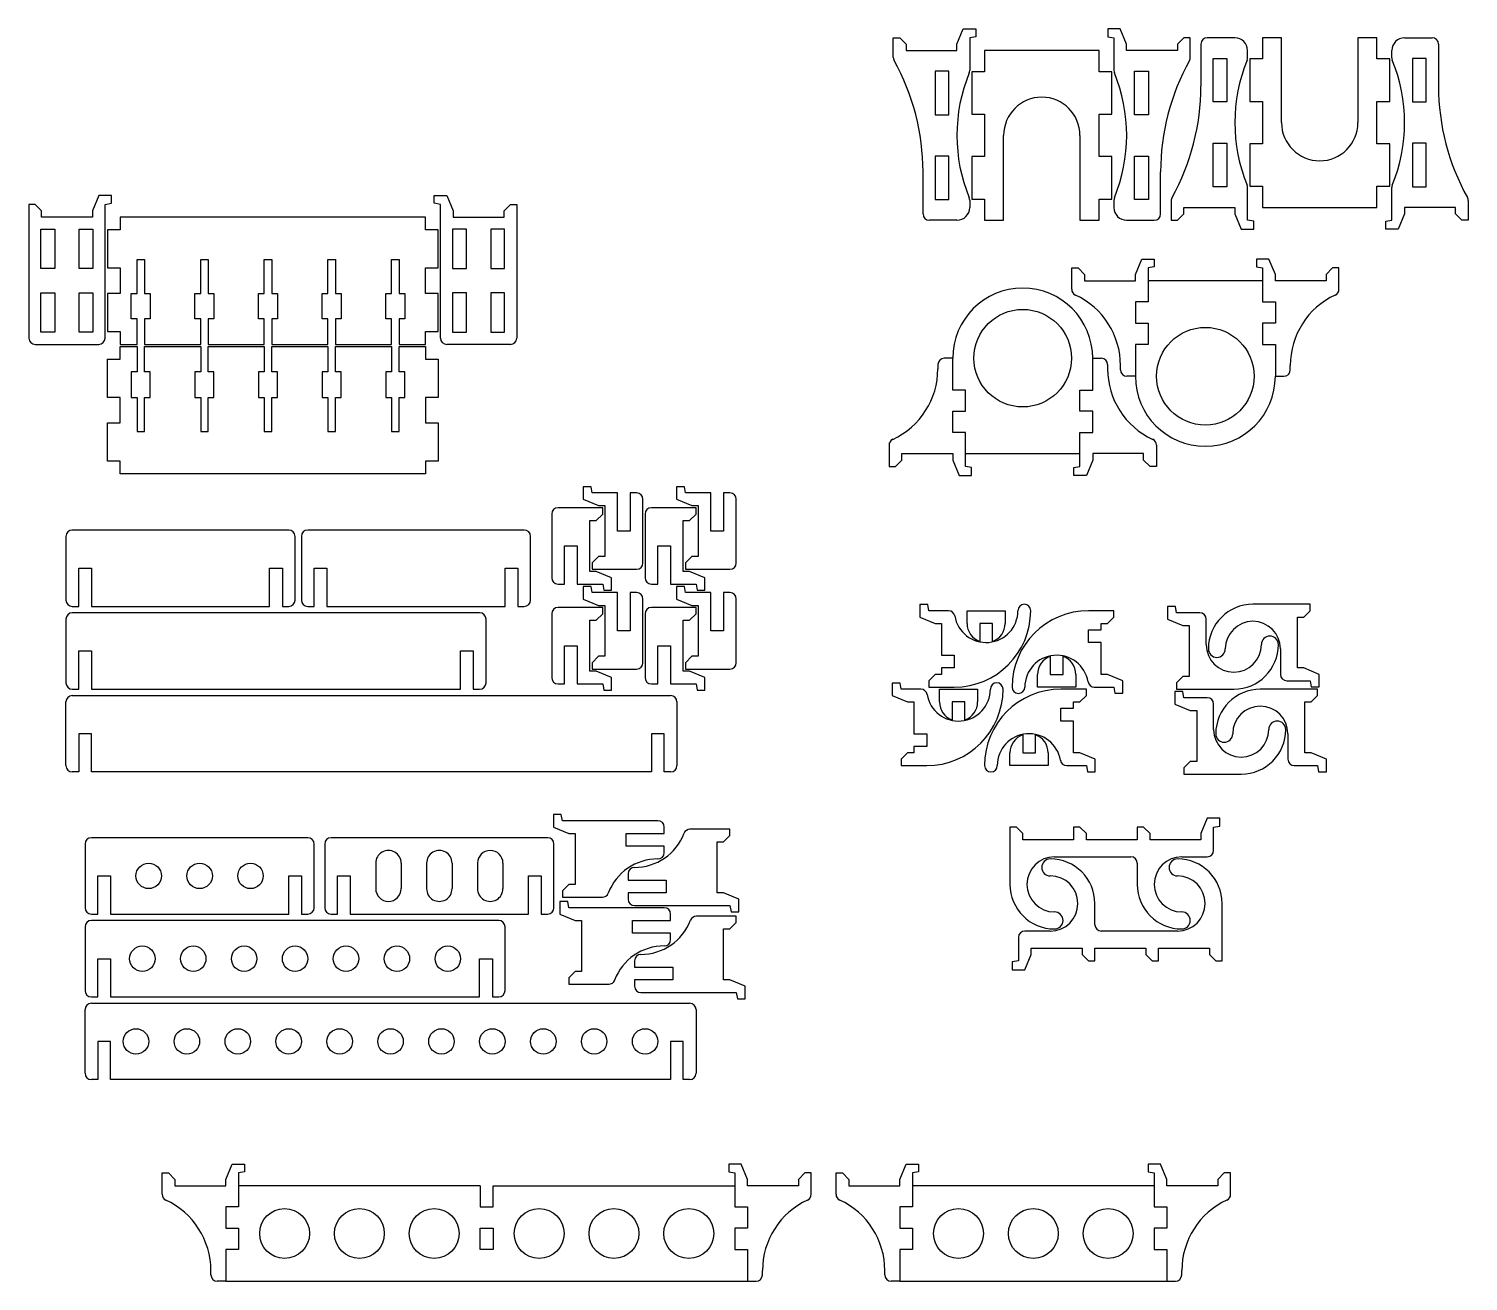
# Model space of a CAD drawing. Extents: x -922 to 1250, y -992 to 172.
# Drawn here: x -922 to -243, y -418 to 172 of the extents above; entities that cross this region are included whole.
import ezdxf

# ---------------------------------------------------------------- set-up
doc = ezdxf.new("R2010")
doc.units = 0
doc.header["$MEASUREMENT"] = 0
doc.layers.add('DEFAULT', color=18, linetype='CONTINUOUS')

msp = doc.modelspace()

# ---------------------------------------------------------------- linework, layer by layer
at = {"layer": 'DEFAULT'}
for p, q in [((-484, 164.5), (-481, 171.73)), ((-481, 171.73), (-475.09, 171.73)), ((-475.09, 171.73), (-475.09, 168)), ((-407, 171.73), (-412.91, 171.73)), ((-412.91, 171.73), (-412.91, 168)), ((-404, 164.5), (-407, 171.73)), ((-514, 161.5), (-514, 167.5)), ((-514, 167.5), (-511, 167.5)), ((-511, 167.5), (-508, 164.5)), ((-508, 164.5), (-508, 161.5)), ((-484, 161.5), (-484, 164.5)), ((-475.09, 168), (-478, 167.5)), ((-478, 167.5), (-478, 161.5)), ((-412.91, 168), (-410, 167.5)), ((-410, 167.5), (-410, 161.5)), ((-404, 161.5), (-404, 164.5)), ((-377, 167.5), (-380, 164.5)), ((-380, 164.5), (-380, 161.5)), ((-374, 167.5), (-377, 167.5)), ((-374, 161.5), (-374, 167.5)), ((-369, 164.5), (-369, 144.71)), ((-363, 167.5), (-366, 167.5)), ((-353, 167.5), (-363, 167.5)), ((-331, 167.5), (-340, 167.5)), ((-340, 167.5), (-340, 157.5)), ((-331, 127.5), (-331, 167.5)), ((-286, 167.5), (-295, 167.5)), ((-295, 167.5), (-295, 127.5)), ((-286, 157.5), (-286, 167.5)), ((-273, 167.5), (-263, 167.5)), ((-263, 167.5), (-260, 167.5)), ((-257, 164.5), (-257, 144.71)), ((-514, 158.26), (-514, 161.5)), ((-508, 161.5), (-484, 161.5)), ((-478, 161.5), (-478, 155.5)), ((-417, 161.5), (-471, 161.5)), ((-471, 161.5), (-471, 151.5)), ((-417, 151.5), (-417, 161.5)), ((-410, 161.5), (-410, 155.5)), ((-380, 161.5), (-404, 161.5)), ((-374, 158.26), (-374, 161.5)), ((-347, 158.1), (-347, 161.5)), ((-340, 157.5), (-346, 157.5)), ((-346, 157.5), (-346, 137.5)), ((-280, 157.5), (-286, 157.5)), ((-280, 137.5), (-280, 157.5)), ((-279, 158.1), (-279, 161.5)), ((-478, 155.5), (-478, 152.1)), ((-471, 151.5), (-477, 151.5)), ((-477, 151.5), (-477, 131.5)), ((-411, 151.5), (-417, 151.5)), ((-411, 131.5), (-411, 151.5)), ((-410, 155.5), (-410, 152.1)), ((-346, 137.5), (-340, 137.5)), ((-340, 137.5), (-340, 117.5)), ((-286, 117.5), (-286, 137.5)), ((-286, 137.5), (-280, 137.5)), ((-477, 131.5), (-471, 131.5)), ((-471, 131.5), (-471, 111.5)), ((-417, 111.5), (-417, 131.5)), ((-417, 131.5), (-411, 131.5)), ((-462, 81.5), (-462, 121.5)), ((-426, 121.5), (-426, 81.5)), ((-340, 117.5), (-346, 117.5)), ((-346, 117.5), (-346, 97.5)), ((-280, 117.5), (-286, 117.5)), ((-280, 97.5), (-280, 117.5)), ((-471, 111.5), (-477, 111.5)), ((-477, 111.5), (-477, 91.5)), ((-411, 111.5), (-417, 111.5)), ((-411, 91.5), (-411, 111.5)), ((-500, 84.5), (-500, 104.29)), ((-388, 84.5), (-388, 104.29)), ((-347, 93.5), (-347, 96.9)), ((-346, 97.5), (-340, 97.5)), ((-340, 97.5), (-340, 87.5)), ((-286, 87.5), (-286, 97.5)), ((-286, 97.5), (-280, 97.5)), ((-279, 93.5), (-279, 96.9)), ((-918.53, 89), (-921.53, 89)), ((-921.53, 89), (-921.53, 83)), ((-915.53, 86), (-918.53, 89)), ((-888.53, 93.23), (-891.53, 86)), ((-882.61, 93.23), (-888.53, 93.23)), ((-885.53, 89), (-882.61, 89.5)), ((-885.53, 83), (-885.53, 89)), ((-882.61, 89.5), (-882.61, 93.23)), ((-730.39, 89.5), (-730.39, 93.23)), ((-730.39, 93.23), (-724.47, 93.23)), ((-727.47, 89), (-730.39, 89.5)), ((-727.47, 83), (-727.47, 89)), ((-724.47, 93.23), (-721.47, 86)), ((-697.47, 86), (-694.47, 89)), ((-694.47, 89), (-691.47, 89)), ((-691.47, 89), (-691.47, 83)), ((-478, 90.9), (-478, 87.5)), ((-477, 91.5), (-471, 91.5)), ((-471, 91.5), (-471, 81.5)), ((-417, 81.5), (-417, 91.5)), ((-417, 91.5), (-411, 91.5)), ((-410, 90.9), (-410, 87.5)), ((-383, 90.74), (-383, 87.5)), ((-347, 87.5), (-347, 93.5)), ((-279, 87.5), (-279, 93.5)), ((-243, 90.74), (-243, 87.5)), ((-921.53, 83), (-921.53, 77)), ((-915.53, 83), (-915.53, 86)), ((-891.53, 83), (-915.53, 83)), ((-891.53, 86), (-891.53, 83)), ((-885.53, 77), (-885.53, 83)), ((-734.5, 83), (-878.5, 83)), ((-878.5, 83), (-878.5, 77)), ((-734.5, 77), (-734.5, 83)), ((-727.47, 77), (-727.47, 83)), ((-721.47, 86), (-721.47, 83)), ((-721.47, 83), (-697.47, 83)), ((-697.47, 83), (-697.47, 86)), ((-691.47, 83), (-691.47, 77)), ((-494, 81.5), (-497, 81.5)), ((-484, 81.5), (-494, 81.5)), ((-471, 81.5), (-462, 81.5)), ((-426, 81.5), (-417, 81.5)), ((-404, 81.5), (-394, 81.5)), ((-394, 81.5), (-391, 81.5)), ((-383, 87.5), (-383, 81.5)), ((-383, 81.5), (-380, 81.5)), ((-380, 81.5), (-377, 84.5)), ((-377, 84.5), (-377, 87.5)), ((-377, 87.5), (-353, 87.5)), ((-353, 87.5), (-353, 84.5)), ((-353, 84.5), (-350, 77.27)), ((-347, 81.5), (-347, 87.5)), ((-344.09, 81), (-347, 81.5)), ((-340, 87.5), (-286, 87.5)), ((-281.91, 81), (-279, 81.5)), ((-279, 81.5), (-279, 87.5)), ((-273, 84.5), (-276, 77.27)), ((-249, 87.5), (-273, 87.5)), ((-273, 87.5), (-273, 84.5)), ((-249, 84.5), (-249, 87.5)), ((-246, 81.5), (-249, 84.5)), ((-243, 81.5), (-246, 81.5)), ((-243, 87.5), (-243, 81.5)), ((-921.53, 77), (-921.53, 25.87)), ((-885.53, 26), (-885.53, 77)), ((-878.5, 77), (-884.5, 77)), ((-884.5, 77), (-884.5, 59)), ((-728.5, 77), (-734.5, 77)), ((-728.5, 59), (-728.5, 77)), ((-727.47, 26), (-727.47, 77)), ((-691.47, 77), (-691.47, 25.87)), ((-350, 77.27), (-344.09, 77.27)), ((-344.09, 77.27), (-344.09, 81)), ((-281.91, 77.27), (-281.91, 81)), ((-276, 77.27), (-281.91, 77.27)), ((-870.5, 47), (-870.5, 63)), ((-870.5, 63), (-867, 63)), ((-867, 63), (-867, 47)), ((-840.5, 47), (-840.5, 63)), ((-840.5, 63), (-837, 63)), ((-837, 63), (-837, 47)), ((-810.5, 47), (-810.5, 63)), ((-810.5, 63), (-807, 63)), ((-807, 63), (-807, 47)), ((-780.5, 47), (-780.5, 63)), ((-780.5, 63), (-777, 63)), ((-777, 63), (-777, 47)), ((-750.5, 47), (-750.5, 63)), ((-750.5, 63), (-747, 63)), ((-747, 63), (-747, 47)), ((-399.91, 56), (-396.91, 63.23)), ((-396.91, 63.23), (-391, 63.23)), ((-391, 63.23), (-391, 59.5)), ((-336.91, 63.23), (-342.82, 63.23)), ((-342.82, 63.23), (-342.82, 59.5)), ((-333.91, 56), (-336.91, 63.23)), ((-884.5, 59), (-878.5, 59)), ((-878.5, 59), (-878.5, 47)), ((-734.5, 47), (-734.5, 59)), ((-734.5, 59), (-728.5, 59)), ((-429.91, 53), (-429.91, 59)), ((-429.91, 59), (-426.91, 59)), ((-426.91, 59), (-423.91, 56)), ((-423.91, 56), (-423.91, 53)), ((-399.91, 53), (-399.91, 56)), ((-391, 59.5), (-393.91, 59)), ((-393.91, 59), (-393.91, 53)), ((-342.82, 59.5), (-339.91, 59)), ((-339.91, 59), (-339.91, 53)), ((-333.91, 53), (-333.91, 56)), ((-306.91, 59), (-309.91, 56)), ((-309.91, 56), (-309.91, 53)), ((-303.91, 59), (-306.91, 59)), ((-303.91, 53), (-303.91, 59)), ((-429.91, 48.97), (-429.91, 53)), ((-423.91, 53), (-399.91, 53)), ((-339.91, 53), (-393.91, 53)), ((-393.91, 53), (-393.91, 47)), ((-339.91, 53), (-339.91, 47)), ((-309.91, 53), (-333.91, 53)), ((-303.91, 48.97), (-303.91, 53)), ((-878.5, 47), (-884.5, 47)), ((-884.5, 47), (-884.5, 29)), ((-873.25, 35), (-873.25, 47)), ((-873.25, 47), (-870.5, 47)), ((-867, 47), (-864.25, 47)), ((-864.25, 47), (-864.25, 35)), ((-843.25, 35), (-843.25, 47)), ((-843.25, 47), (-840.5, 47)), ((-837, 47), (-834.25, 47)), ((-834.25, 47), (-834.25, 35)), ((-813.25, 35), (-813.25, 47)), ((-813.25, 47), (-810.5, 47)), ((-807, 47), (-804.25, 47)), ((-804.25, 47), (-804.25, 35)), ((-783.25, 35), (-783.25, 47)), ((-783.25, 47), (-780.5, 47)), ((-777, 47), (-774.25, 47)), ((-774.25, 47), (-774.25, 35)), ((-753.25, 35), (-753.25, 47)), ((-753.25, 47), (-750.5, 47)), ((-747, 47), (-744.25, 47)), ((-744.25, 47), (-744.25, 35)), ((-728.5, 47), (-734.5, 47)), ((-728.5, 29), (-728.5, 47)), ((-393.91, 43), (-399.91, 43)), ((-399.91, 43), (-399.91, 33)), ((-393.91, 47), (-393.91, 43)), ((-339.91, 47), (-339.91, 43)), ((-339.91, 43), (-333.91, 43)), ((-333.91, 43), (-333.91, 33)), ((-870.5, 35), (-873.25, 35)), ((-870.5, 23), (-870.5, 35)), ((-864.25, 35), (-867, 35)), ((-867, 35), (-867, 23)), ((-840.5, 35), (-843.25, 35)), ((-840.5, 23), (-840.5, 35)), ((-834.25, 35), (-837, 35)), ((-837, 35), (-837, 23)), ((-810.5, 35), (-813.25, 35)), ((-810.5, 23), (-810.5, 35)), ((-804.25, 35), (-807, 35)), ((-807, 35), (-807, 23)), ((-780.5, 35), (-783.25, 35)), ((-780.5, 23), (-780.5, 35)), ((-774.25, 35), (-777, 35)), ((-777, 35), (-777, 23)), ((-750.5, 35), (-753.25, 35)), ((-750.5, 23), (-750.5, 35)), ((-744.25, 35), (-747, 35)), ((-747, 35), (-747, 23)), ((-884.5, 29), (-878.5, 29)), ((-878.5, 29), (-878.5, 23)), ((-734.5, 23), (-734.5, 29)), ((-734.5, 29), (-728.5, 29)), ((-399.91, 33), (-393.91, 33)), ((-393.91, 33), (-393.91, 23)), ((-333.91, 33), (-339.91, 33)), ((-339.91, 33), (-339.91, 23)), ((-918.53, 23), (-888.53, 23)), ((-878.5, 23), (-870.5, 23)), ((-878.5, 16), (-878.5, 22)), ((-878.5, 22), (-870.5, 22)), ((-870.5, 22), (-870.5, 10)), ((-867, 23), (-840.5, 23)), ((-867, 10), (-867, 22)), ((-867, 22), (-840.5, 22)), ((-840.5, 22), (-840.5, 10)), ((-837, 23), (-810.5, 23)), ((-837, 10), (-837, 22)), ((-837, 22), (-810.5, 22)), ((-810.5, 22), (-810.5, 10)), ((-807, 23), (-780.5, 23)), ((-807, 10), (-807, 22)), ((-807, 22), (-780.5, 22)), ((-780.5, 22), (-780.5, 10)), ((-777, 23), (-750.5, 23)), ((-777, 10), (-777, 22)), ((-777, 22), (-750.5, 22)), ((-750.5, 22), (-750.5, 10)), ((-747, 23), (-734.5, 23)), ((-747, 10), (-747, 22)), ((-747, 22), (-734.5, 22)), ((-734.5, 22), (-734.5, 16)), ((-694.47, 23), (-724.47, 23)), ((-393.91, 23), (-399.91, 23)), ((-399.91, 23), (-399.91, 13)), ((-339.91, 23), (-333.91, 23)), ((-333.91, 23), (-333.91, 13)), ((-884.5, -2), (-884.5, 16)), ((-884.5, 16), (-878.5, 16)), ((-734.5, 16), (-728.5, 16)), ((-728.5, 16), (-728.5, -2)), ((-486, 16.5), (-490, 16.5)), ((-486, 11.5), (-486, 16.5)), ((-420, 11.5), (-420, 16.5)), ((-420, 16.5), (-416, 16.5)), ((-870.5, 10), (-873.25, 10)), ((-873.25, 10), (-873.25, -2)), ((-864.25, 10), (-867, 10)), ((-864.25, -2), (-864.25, 10)), ((-840.5, 10), (-843.25, 10)), ((-843.25, 10), (-843.25, -2)), ((-834.25, 10), (-837, 10)), ((-834.25, -2), (-834.25, 10)), ((-810.5, 10), (-813.25, 10)), ((-813.25, 10), (-813.25, -2)), ((-804.25, 10), (-807, 10)), ((-804.25, -2), (-804.25, 10)), ((-780.5, 10), (-783.25, 10)), ((-783.25, 10), (-783.25, -2)), ((-774.25, 10), (-777, 10)), ((-774.25, -2), (-774.25, 10)), ((-750.5, 10), (-753.25, 10)), ((-753.25, 10), (-753.25, -2)), ((-744.25, 10), (-747, 10)), ((-744.25, -2), (-744.25, 10)), ((-493, 13.5), (-493, 11.5)), ((-486, 1.5), (-486, 11.5)), ((-420, 1.5), (-420, 11.5)), ((-413, 13.5), (-413, 11.5)), ((-406.91, 11), (-406.91, 13)), ((-399.91, 8), (-403.91, 8)), ((-399.91, 13), (-399.91, 8)), ((-333.91, 13), (-333.91, 8)), ((-333.91, 8), (-329.91, 8)), ((-326.91, 11), (-326.91, 13)), ((-480, 1.5), (-486, 1.5)), ((-480, -8.5), (-480, 1.5)), ((-426, -8.5), (-426, 1.5)), ((-426, 1.5), (-420, 1.5)), ((-878.5, -2), (-884.5, -2)), ((-878.5, -14), (-878.5, -2)), ((-873.25, -2), (-870.5, -2)), ((-870.5, -2), (-870.5, -18)), ((-867, -18), (-867, -2)), ((-867, -2), (-864.25, -2)), ((-843.25, -2), (-840.5, -2)), ((-840.5, -2), (-840.5, -18)), ((-837, -18), (-837, -2)), ((-837, -2), (-834.25, -2)), ((-813.25, -2), (-810.5, -2)), ((-810.5, -2), (-810.5, -18)), ((-807, -18), (-807, -2)), ((-807, -2), (-804.25, -2)), ((-783.25, -2), (-780.5, -2)), ((-780.5, -2), (-780.5, -18)), ((-777, -18), (-777, -2)), ((-777, -2), (-774.25, -2)), ((-753.25, -2), (-750.5, -2)), ((-750.5, -2), (-750.5, -18)), ((-747, -18), (-747, -2)), ((-747, -2), (-744.25, -2)), ((-728.5, -2), (-734.5, -2)), ((-734.5, -2), (-734.5, -14)), ((-486, -18.5), (-486, -8.5)), ((-486, -8.5), (-480, -8.5)), ((-420, -8.5), (-426, -8.5)), ((-420, -18.5), (-420, -8.5)), ((-884.5, -32), (-884.5, -14)), ((-884.5, -14), (-878.5, -14)), ((-870.5, -18), (-867, -18)), ((-840.5, -18), (-837, -18)), ((-810.5, -18), (-807, -18)), ((-780.5, -18), (-777, -18)), ((-750.5, -18), (-747, -18)), ((-734.5, -14), (-728.5, -14)), ((-728.5, -14), (-728.5, -32)), ((-480, -18.5), (-486, -18.5)), ((-480, -22.5), (-480, -18.5)), ((-426, -22.5), (-426, -18.5)), ((-426, -18.5), (-420, -18.5)), ((-516, -24.47), (-516, -28.5)), ((-480, -28.5), (-480, -22.5)), ((-426, -28.5), (-426, -22.5)), ((-390, -24.47), (-390, -28.5)), ((-878.5, -32), (-884.5, -32)), ((-878.5, -38), (-878.5, -32)), ((-728.5, -32), (-734.5, -32)), ((-734.5, -32), (-734.5, -38)), ((-516, -28.5), (-516, -34.5)), ((-513, -34.5), (-510, -31.5)), ((-510, -31.5), (-510, -28.5)), ((-510, -28.5), (-486, -28.5)), ((-486, -28.5), (-486, -31.5)), ((-486, -31.5), (-483, -38.73)), ((-480, -34.5), (-480, -28.5)), ((-480, -28.5), (-426, -28.5)), ((-426, -34.5), (-426, -28.5)), ((-420, -31.5), (-423, -38.73)), ((-396, -28.5), (-420, -28.5)), ((-420, -28.5), (-420, -31.5)), ((-396, -31.5), (-396, -28.5)), ((-393, -34.5), (-396, -31.5)), ((-390, -28.5), (-390, -34.5)), ((-734.5, -38), (-878.5, -38)), ((-516, -34.5), (-513, -34.5)), ((-483, -38.73), (-477.09, -38.73)), ((-477.09, -35), (-480, -34.5)), ((-477.09, -38.73), (-477.09, -35)), ((-428.91, -35), (-426, -34.5)), ((-428.91, -38.73), (-428.91, -35)), ((-423, -38.73), (-428.91, -38.73)), ((-390, -34.5), (-393, -34.5)), ((-656.5, -44.09), (-660.23, -44.09)), ((-660.23, -44.09), (-660.23, -50)), ((-656, -47), (-656.5, -44.09)), ((-650, -47), (-656, -47)), ((-644, -47), (-650, -47)), ((-644, -65), (-644, -47)), ((-635, -47), (-638, -47)), ((-638, -47), (-638, -65)), ((-612.5, -44.09), (-616.23, -44.09)), ((-616.23, -44.09), (-616.23, -50)), ((-612, -47), (-612.5, -44.09)), ((-606, -47), (-612, -47)), ((-600, -47), (-606, -47)), ((-600, -65), (-600, -47)), ((-591, -47), (-594, -47)), ((-594, -47), (-594, -65)), ((-663, -54), (-672, -54)), ((-657, -54), (-663, -54)), ((-660.23, -50), (-653, -53)), ((-651, -54), (-657, -54)), ((-653, -53), (-650, -53)), ((-651, -57), (-651, -54)), ((-650, -53), (-650, -77)), ((-632, -80), (-632, -50)), ((-619, -54), (-628, -54)), ((-613, -54), (-619, -54)), ((-616.23, -50), (-609, -53)), ((-607, -54), (-613, -54)), ((-609, -53), (-606, -53)), ((-607, -57), (-607, -54)), ((-606, -53), (-606, -77)), ((-588, -80), (-588, -50)), ((-675, -57), (-675, -87)), ((-657, -84), (-657, -60)), ((-657, -60), (-654, -60)), ((-654, -60), (-651, -57)), ((-631, -57), (-631, -87)), ((-613, -84), (-613, -60)), ((-613, -60), (-610, -60)), ((-610, -60), (-607, -57)), ((-904, -67.5), (-904, -97.5)), ((-892, -64.5), (-901, -64.5)), ((-808, -64.5), (-892, -64.5)), ((-799, -64.5), (-808, -64.5)), ((-796, -97.5), (-796, -67.5)), ((-793, -67.5), (-793, -97.5)), ((-781, -64.5), (-790, -64.5)), ((-697, -64.5), (-781, -64.5)), ((-688, -64.5), (-697, -64.5)), ((-685, -97.5), (-685, -67.5)), ((-638, -65), (-644, -65)), ((-594, -65), (-600, -65)), ((-669, -90), (-669, -72)), ((-669, -72), (-663, -72)), ((-663, -72), (-663, -90)), ((-625, -90), (-625, -72)), ((-625, -72), (-619, -72)), ((-619, -72), (-619, -90)), ((-653, -77), (-656, -80)), ((-656, -80), (-656, -83)), ((-650, -77), (-653, -77)), ((-609, -77), (-612, -80)), ((-612, -80), (-612, -83)), ((-606, -77), (-609, -77)), ((-898, -100.5), (-898, -82.5)), ((-898, -82.5), (-892, -82.5)), ((-892, -82.5), (-892, -100.5)), ((-808, -100.5), (-808, -82.5)), ((-808, -82.5), (-802, -82.5)), ((-802, -82.5), (-802, -100.5)), ((-787, -100.5), (-787, -82.5)), ((-787, -82.5), (-781, -82.5)), ((-781, -82.5), (-781, -100.5)), ((-697, -100.5), (-697, -82.5)), ((-697, -82.5), (-691, -82.5)), ((-691, -82.5), (-691, -100.5)), ((-654, -84), (-657, -84)), ((-656, -83), (-650, -83)), ((-646.77, -87), (-654, -84)), ((-650, -83), (-644, -83)), ((-646.77, -92.91), (-646.77, -87)), ((-644, -83), (-635, -83)), ((-610, -84), (-613, -84)), ((-612, -83), (-606, -83)), ((-602.77, -87), (-610, -84)), ((-606, -83), (-600, -83)), ((-602.77, -92.91), (-602.77, -87)), ((-600, -83), (-591, -83)), ((-672, -90), (-669, -90)), ((-663, -90), (-657, -90)), ((-656.5, -91.09), (-660.23, -91.09)), ((-660.23, -91.09), (-660.23, -97)), ((-657, -90), (-651, -90)), ((-656, -94), (-656.5, -91.09)), ((-650, -94), (-656, -94)), ((-651, -90), (-650.5, -92.91)), ((-650.5, -92.91), (-646.77, -92.91)), ((-644, -94), (-650, -94)), ((-644, -112), (-644, -94)), ((-635, -94), (-638, -94)), ((-638, -94), (-638, -112)), ((-628, -90), (-625, -90)), ((-619, -90), (-613, -90)), ((-612.5, -91.09), (-616.23, -91.09)), ((-616.23, -91.09), (-616.23, -97)), ((-613, -90), (-607, -90)), ((-612, -94), (-612.5, -91.09)), ((-606, -94), (-612, -94)), ((-607, -90), (-606.5, -92.91)), ((-606.5, -92.91), (-602.77, -92.91)), ((-600, -94), (-606, -94)), ((-600, -112), (-600, -94)), ((-591, -94), (-594, -94)), ((-594, -94), (-594, -112)), ((-901, -100.5), (-898, -100.5)), ((-892, -100.5), (-808, -100.5)), ((-802, -100.5), (-799, -100.5)), ((-790, -100.5), (-787, -100.5)), ((-781, -100.5), (-697, -100.5)), ((-691, -100.5), (-688, -100.5)), ((-663, -101), (-672, -101)), ((-657, -101), (-663, -101)), ((-660.23, -97), (-653, -100)), ((-651, -101), (-657, -101)), ((-653, -100), (-650, -100)), ((-651, -104), (-651, -101)), ((-650, -100), (-650, -124)), ((-632, -127), (-632, -97)), ((-619, -101), (-628, -101)), ((-613, -101), (-619, -101)), ((-616.23, -97), (-609, -100)), ((-607, -101), (-613, -101)), ((-609, -100), (-606, -100)), ((-607, -104), (-607, -101)), ((-606, -100), (-606, -124)), ((-588, -127), (-588, -97)), ((-497.75, -99.59), (-501.48, -99.59)), ((-501.48, -99.59), (-501.48, -105.5)), ((-497.25, -102.5), (-497.75, -99.59)), ((-381, -100.59), (-384.73, -100.59)), ((-384.73, -100.59), (-384.73, -106.5)), ((-380.5, -103.5), (-381, -100.59)), ((-323.5, -99.5), (-344.5, -99.5)), ((-317.5, -99.5), (-323.5, -99.5)), ((-317.5, -102.5), (-317.5, -99.5)), ((-904, -106.5), (-904, -136.5)), ((-892, -103.5), (-901, -103.5)), ((-718, -103.5), (-892, -103.5)), ((-709, -103.5), (-718, -103.5)), ((-706, -136.5), (-706, -106.5)), ((-675, -104), (-675, -134)), ((-657, -131), (-657, -107)), ((-657, -107), (-654, -107)), ((-654, -107), (-651, -104)), ((-631, -104), (-631, -134)), ((-613, -131), (-613, -107)), ((-613, -107), (-610, -107)), ((-610, -107), (-607, -104)), ((-501.48, -105.5), (-494.25, -108.5)), ((-491.25, -102.5), (-497.25, -102.5)), ((-494.25, -108.5), (-491.25, -108.5)), ((-488, -102.5), (-491.25, -102.5)), ((-491.25, -108.5), (-491.25, -123.5)), ((-479.25, -108.5), (-479.25, -102.5)), ((-479.25, -102.5), (-461.25, -102.5)), ((-473.25, -108.5), (-473.25, -116.99)), ((-467.25, -108.5), (-473.25, -108.5)), ((-467.25, -116.99), (-467.25, -108.5)), ((-461.25, -102.5), (-461.25, -108.5)), ((-416, -102.5), (-422, -102.5)), ((-410, -102.5), (-416, -102.5)), ((-416, -111.5), (-416, -108.5)), ((-416, -108.5), (-413, -108.5)), ((-413, -108.5), (-410, -105.5)), ((-410, -105.5), (-410, -102.5)), ((-384.73, -106.5), (-377.5, -109.5)), ((-374.5, -103.5), (-380.5, -103.5)), ((-369.5, -103.5), (-374.5, -103.5)), ((-366.5, -118.5), (-366.5, -106.5)), ((-323.5, -129.5), (-323.5, -105.5)), ((-323.5, -105.5), (-320.5, -105.5)), ((-320.5, -105.5), (-317.5, -102.5)), ((-638, -112), (-644, -112)), ((-594, -112), (-600, -112)), ((-422, -111.5), (-416, -111.5)), ((-422, -117.5), (-422, -111.5)), ((-377.5, -109.5), (-374.5, -109.5)), ((-374.5, -109.5), (-374.5, -133.5)), ((-898, -139.5), (-898, -121.5)), ((-898, -121.5), (-892, -121.5)), ((-892, -121.5), (-892, -139.5)), ((-718, -139.5), (-718, -121.5)), ((-718, -121.5), (-712, -121.5)), ((-712, -121.5), (-712, -139.5)), ((-669, -137), (-669, -119)), ((-669, -119), (-663, -119)), ((-663, -119), (-663, -137)), ((-625, -137), (-625, -119)), ((-625, -119), (-619, -119)), ((-619, -119), (-619, -137)), ((-416, -117.5), (-422, -117.5)), ((-416, -132.5), (-416, -117.5)), ((-331.5, -120.5), (-331.5, -132.5)), ((-653, -124), (-656, -127)), ((-656, -127), (-656, -130)), ((-650, -124), (-653, -124)), ((-609, -124), (-612, -127)), ((-612, -127), (-612, -130)), ((-606, -124), (-609, -124)), ((-491.25, -123.5), (-485.25, -123.5)), ((-485.25, -123.5), (-485.25, -129.5)), ((-440, -124.01), (-440, -132.5)), ((-434, -132.5), (-434, -124.01)), ((-654, -131), (-657, -131)), ((-656, -130), (-650, -130)), ((-646.77, -134), (-654, -131)), ((-650, -130), (-644, -130)), ((-646.77, -139.91), (-646.77, -134)), ((-644, -130), (-635, -130)), ((-610, -131), (-613, -131)), ((-612, -130), (-606, -130)), ((-602.77, -134), (-610, -131)), ((-606, -130), (-600, -130)), ((-602.77, -139.91), (-602.77, -134)), ((-600, -130), (-591, -130)), ((-494.25, -132.5), (-497.25, -135.5)), ((-497.25, -135.5), (-497.25, -138.5)), ((-491.25, -132.5), (-494.25, -132.5)), ((-485.25, -129.5), (-491.25, -129.5)), ((-491.25, -129.5), (-491.25, -132.5)), ((-446, -138.5), (-446, -132.5)), ((-440, -132.5), (-434, -132.5)), ((-428, -132.5), (-428, -138.5)), ((-413, -132.5), (-416, -132.5)), ((-405.77, -135.5), (-413, -132.5)), ((-405.77, -141.41), (-405.77, -135.5)), ((-377.5, -133.5), (-380.5, -136.5)), ((-374.5, -133.5), (-377.5, -133.5)), ((-328.5, -135.5), (-323.5, -135.5)), ((-320.5, -129.5), (-323.5, -129.5)), ((-323.5, -135.5), (-317.5, -135.5)), ((-313.27, -132.5), (-320.5, -129.5)), ((-317.5, -135.5), (-317, -138.41)), ((-313.27, -138.41), (-313.27, -132.5)), ((-901, -139.5), (-898, -139.5)), ((-892, -139.5), (-718, -139.5)), ((-712, -139.5), (-709, -139.5)), ((-672, -137), (-669, -137)), ((-663, -137), (-657, -137)), ((-657, -137), (-651, -137)), ((-651, -137), (-650.5, -139.91)), ((-650.5, -139.91), (-646.77, -139.91)), ((-628, -137), (-625, -137)), ((-619, -137), (-613, -137)), ((-613, -137), (-607, -137)), ((-607, -137), (-606.5, -139.91)), ((-606.5, -139.91), (-602.77, -139.91)), ((-510.75, -136.59), (-514.48, -136.59)), ((-514.48, -136.59), (-514.48, -142.5)), ((-510.25, -139.5), (-510.75, -136.59)), ((-504.25, -139.5), (-510.25, -139.5)), ((-501, -139.5), (-504.25, -139.5)), ((-497.25, -138.5), (-491.25, -138.5)), ((-492.25, -145.5), (-492.25, -139.5)), ((-492.25, -139.5), (-474.25, -139.5)), ((-491.25, -138.5), (-485.25, -138.5)), ((-474.25, -139.5), (-474.25, -145.5)), ((-428, -138.5), (-446, -138.5)), ((-429, -139.5), (-435, -139.5)), ((-423, -139.5), (-429, -139.5)), ((-423, -142.5), (-423, -139.5)), ((-419.25, -138.5), (-416, -138.5)), ((-416, -138.5), (-410, -138.5)), ((-410, -138.5), (-409.5, -141.41)), ((-409.5, -141.41), (-405.77, -141.41)), ((-377.5, -140.59), (-381.23, -140.59)), ((-381.23, -140.59), (-381.23, -146.5)), ((-380.5, -136.5), (-380.5, -139.5)), ((-380.5, -139.5), (-374.5, -139.5)), ((-377, -143.5), (-377.5, -140.59)), ((-374.5, -139.5), (-353.5, -139.5)), ((-320, -139.5), (-341, -139.5)), ((-314, -139.5), (-320, -139.5)), ((-317, -138.41), (-313.27, -138.41)), ((-314, -142.5), (-314, -139.5)), ((-904, -175.5), (-904, -145.5)), ((-901, -142.5), (-892, -142.5)), ((-892, -142.5), (-628, -142.5)), ((-628, -142.5), (-619, -142.5)), ((-616, -145.5), (-616, -175.5)), ((-514.48, -142.5), (-507.25, -145.5)), ((-507.25, -145.5), (-504.25, -145.5)), ((-504.25, -145.5), (-504.25, -160.5)), ((-486.25, -145.5), (-486.25, -153.99)), ((-480.25, -145.5), (-486.25, -145.5)), ((-480.25, -153.99), (-480.25, -145.5)), ((-435, -148.5), (-429, -148.5)), ((-435, -154.5), (-435, -148.5)), ((-429, -148.5), (-429, -145.5)), ((-429, -145.5), (-426, -145.5)), ((-426, -145.5), (-423, -142.5)), ((-381.23, -146.5), (-374, -149.5)), ((-371, -143.5), (-377, -143.5)), ((-366, -143.5), (-371, -143.5)), ((-363, -158.5), (-363, -146.5)), ((-320, -169.5), (-320, -145.5)), ((-320, -145.5), (-317, -145.5)), ((-317, -145.5), (-314, -142.5)), ((-429, -154.5), (-435, -154.5)), ((-429, -169.5), (-429, -154.5)), ((-374, -149.5), (-371, -149.5)), ((-371, -149.5), (-371, -173.5)), ((-892, -160.5), (-898, -160.5)), ((-898, -160.5), (-898, -178.5)), ((-892, -178.5), (-892, -160.5)), ((-622, -160.5), (-628, -160.5)), ((-628, -160.5), (-628, -178.5)), ((-622, -178.5), (-622, -160.5)), ((-504.25, -160.5), (-498.25, -160.5)), ((-498.25, -160.5), (-498.25, -166.5)), ((-453, -161.01), (-453, -169.5)), ((-447, -169.5), (-447, -161.01)), ((-328, -160.5), (-328, -172.5)), ((-507.25, -169.5), (-510.25, -172.5)), ((-504.25, -169.5), (-507.25, -169.5)), ((-498.25, -166.5), (-504.25, -166.5)), ((-504.25, -166.5), (-504.25, -169.5)), ((-459, -175.5), (-459, -169.5)), ((-453, -169.5), (-447, -169.5)), ((-441, -169.5), (-441, -175.5)), ((-426, -169.5), (-429, -169.5)), ((-418.77, -172.5), (-426, -169.5)), ((-317, -169.5), (-320, -169.5)), ((-309.77, -172.5), (-317, -169.5)), ((-510.25, -172.5), (-510.25, -175.5)), ((-510.25, -175.5), (-504.25, -175.5)), ((-504.25, -175.5), (-498.25, -175.5)), ((-441, -175.5), (-459, -175.5)), ((-432.25, -175.5), (-429, -175.5)), ((-429, -175.5), (-423, -175.5)), ((-423, -175.5), (-422.5, -178.41)), ((-418.77, -178.41), (-418.77, -172.5)), ((-374, -173.5), (-377, -176.5)), ((-371, -173.5), (-374, -173.5)), ((-325, -175.5), (-320, -175.5)), ((-320, -175.5), (-314, -175.5)), ((-314, -175.5), (-313.5, -178.41)), ((-309.77, -178.41), (-309.77, -172.5)), ((-898, -178.5), (-901, -178.5)), ((-628, -178.5), (-892, -178.5)), ((-619, -178.5), (-622, -178.5)), ((-422.5, -178.41), (-418.77, -178.41)), ((-377, -176.5), (-377, -179.5)), ((-377, -179.5), (-371, -179.5)), ((-371, -179.5), (-350, -179.5)), ((-313.5, -178.41), (-309.77, -178.41)), ((-670.5, -198.59), (-674.23, -198.59)), ((-674.23, -198.59), (-674.23, -204.5)), ((-670, -201.5), (-670.5, -198.59)), ((-625, -201.5), (-670, -201.5)), ((-366, -200.27), (-369, -207.5)), ((-360.09, -200.27), (-366, -200.27)), ((-360.09, -204), (-360.09, -200.27)), ((-883, -209.5), (-892, -209.5)), ((-799, -209.5), (-883, -209.5)), ((-790, -209.5), (-799, -209.5)), ((-770, -209.5), (-779, -209.5)), ((-686, -209.5), (-770, -209.5)), ((-677, -209.5), (-686, -209.5)), ((-674.23, -204.5), (-667, -207.5)), ((-667, -207.5), (-664, -207.5)), ((-664, -207.5), (-664, -231.5)), ((-640, -213.5), (-640, -207.5)), ((-640, -207.5), (-622, -207.5)), ((-622, -207.5), (-622, -204.5)), ((-603, -205.5), (-609.85, -205.5)), ((-597, -205.5), (-603, -205.5)), ((-591, -205.5), (-597, -205.5)), ((-594, -211.5), (-591, -208.5)), ((-591, -208.5), (-591, -205.5)), ((-456, -204.5), (-459, -204.5)), ((-459, -204.5), (-459, -210.5)), ((-453, -207.5), (-456, -204.5)), ((-453, -210.5), (-453, -207.5)), ((-426, -204.5), (-429, -204.5)), ((-429, -204.5), (-429, -210.5)), ((-423, -207.5), (-426, -204.5)), ((-423, -210.5), (-423, -207.5)), ((-396, -204.5), (-399, -204.5)), ((-399, -204.5), (-399, -210.5)), ((-393, -207.5), (-396, -204.5)), ((-393, -210.5), (-393, -207.5)), ((-369, -207.5), (-369, -210.5)), ((-363, -204.5), (-360.09, -204)), ((-363, -210.5), (-363, -204.5)), ((-895, -212.5), (-895, -242.5)), ((-787, -242.5), (-787, -212.5)), ((-782, -212.5), (-782, -242.5)), ((-674, -242.5), (-674, -212.5)), ((-622, -213.5), (-640, -213.5)), ((-622, -216.5), (-622, -213.5)), ((-597, -235.5), (-597, -211.5)), ((-597, -211.5), (-594, -211.5)), ((-459, -210.5), (-459, -231.5)), ((-429, -210.5), (-453, -210.5)), ((-399, -210.5), (-423, -210.5)), ((-369, -210.5), (-393, -210.5)), ((-363, -215.5), (-363, -210.5)), ((-758, -221.5), (-758, -233.5)), ((-746, -221.5), (-746, -233.5)), ((-734, -221.5), (-734, -233.5)), ((-722, -221.5), (-722, -233.5)), ((-710, -221.5), (-710, -233.5)), ((-698, -221.5), (-698, -233.5)), ((-438, -218.5), (-402, -218.5)), ((-399, -221.5), (-399, -231.5)), ((-378, -218.5), (-366, -218.5)), ((-889, -245.5), (-889, -227.5)), ((-889, -227.5), (-883, -227.5)), ((-883, -227.5), (-883, -245.5)), ((-799, -245.5), (-799, -227.5)), ((-799, -227.5), (-793, -227.5)), ((-793, -227.5), (-793, -245.5)), ((-776, -245.5), (-776, -227.5)), ((-776, -227.5), (-770, -227.5)), ((-770, -227.5), (-770, -245.5)), ((-686, -245.5), (-686, -227.5)), ((-686, -227.5), (-680, -227.5)), ((-680, -227.5), (-680, -245.5)), ((-639, -226.5), (-639, -229.5)), ((-639, -229.5), (-621, -229.5)), ((-621, -229.5), (-621, -235.5)), ((-667, -231.5), (-670, -234.5)), ((-670, -234.5), (-670, -237.5)), ((-664, -231.5), (-667, -231.5)), ((-621, -235.5), (-639, -235.5)), ((-639, -235.5), (-639, -238.5)), ((-594, -235.5), (-597, -235.5)), ((-586.77, -238.5), (-594, -235.5)), ((-667.5, -239.59), (-671.23, -239.59)), ((-671.23, -239.59), (-671.23, -245.5)), ((-670, -237.5), (-664, -237.5)), ((-667, -242.5), (-667.5, -239.59)), ((-622, -242.5), (-667, -242.5)), ((-664, -237.5), (-658, -237.5)), ((-658, -237.5), (-651.15, -237.5)), ((-636, -241.5), (-591, -241.5)), ((-591, -241.5), (-590.5, -244.41)), ((-586.77, -244.41), (-586.77, -238.5)), ((-419, -250.5), (-419, -240.5)), ((-359, -261.5), (-359, -240.5)), ((-892, -245.5), (-889, -245.5)), ((-883, -248.5), (-892, -248.5)), ((-883, -245.5), (-799, -245.5)), ((-709, -248.5), (-883, -248.5)), ((-793, -245.5), (-790, -245.5)), ((-779, -245.5), (-776, -245.5)), ((-770, -245.5), (-686, -245.5)), ((-700, -248.5), (-709, -248.5)), ((-680, -245.5), (-677, -245.5)), ((-671.23, -245.5), (-664, -248.5)), ((-664, -248.5), (-661, -248.5)), ((-661, -248.5), (-661, -272.5)), ((-637, -254.5), (-637, -248.5)), ((-637, -248.5), (-619, -248.5)), ((-619, -248.5), (-619, -245.5)), ((-600, -246.5), (-606.85, -246.5)), ((-594, -246.5), (-600, -246.5)), ((-588, -246.5), (-594, -246.5)), ((-591, -252.5), (-588, -249.5)), ((-590.5, -244.41), (-586.77, -244.41)), ((-588, -249.5), (-588, -246.5)), ((-895, -251.5), (-895, -281.5)), ((-697, -281.5), (-697, -251.5)), ((-619, -254.5), (-637, -254.5)), ((-619, -257.5), (-619, -254.5)), ((-594, -276.5), (-594, -252.5)), ((-594, -252.5), (-591, -252.5)), ((-455, -256.5), (-455, -261.5)), ((-440, -253.5), (-452, -253.5)), ((-380, -253.5), (-416, -253.5)), ((-455, -261.5), (-455, -267.5)), ((-452, -271.73), (-449, -264.5)), ((-449, -264.5), (-449, -261.5)), ((-449, -261.5), (-425, -261.5)), ((-425, -261.5), (-425, -264.5)), ((-425, -264.5), (-422, -267.5)), ((-419, -267.5), (-419, -261.5)), ((-419, -261.5), (-395, -261.5)), ((-395, -261.5), (-395, -264.5)), ((-395, -264.5), (-392, -267.5)), ((-389, -267.5), (-389, -261.5)), ((-389, -261.5), (-365, -261.5)), ((-365, -261.5), (-365, -264.5)), ((-365, -264.5), (-362, -267.5)), ((-359, -267.5), (-359, -261.5)), ((-889, -284.5), (-889, -266.5)), ((-889, -266.5), (-883, -266.5)), ((-883, -266.5), (-883, -284.5)), ((-709, -284.5), (-709, -266.5)), ((-709, -266.5), (-703, -266.5)), ((-703, -266.5), (-703, -284.5)), ((-636, -267.5), (-636, -270.5)), ((-636, -270.5), (-618, -270.5)), ((-618, -270.5), (-618, -276.5)), ((-455, -267.5), (-457.91, -268)), ((-457.91, -268), (-457.91, -271.73)), ((-422, -267.5), (-419, -267.5)), ((-392, -267.5), (-389, -267.5)), ((-362, -267.5), (-359, -267.5)), ((-664, -272.5), (-667, -275.5)), ((-667, -275.5), (-667, -278.5)), ((-661, -272.5), (-664, -272.5)), ((-618, -276.5), (-636, -276.5)), ((-636, -276.5), (-636, -279.5)), ((-591, -276.5), (-594, -276.5)), ((-583.77, -279.5), (-591, -276.5)), ((-457.91, -271.73), (-452, -271.73)), ((-892, -284.5), (-889, -284.5)), ((-883, -284.5), (-709, -284.5)), ((-703, -284.5), (-700, -284.5)), ((-667, -278.5), (-661, -278.5)), ((-661, -278.5), (-655, -278.5)), ((-655, -278.5), (-648.15, -278.5)), ((-633, -282.5), (-588, -282.5)), ((-588, -282.5), (-587.5, -285.41)), ((-583.77, -285.41), (-583.77, -279.5)), ((-895, -320.5), (-895, -290.5)), ((-892, -287.5), (-883, -287.5)), ((-883, -287.5), (-619, -287.5)), ((-619, -287.5), (-610, -287.5)), ((-607, -290.5), (-607, -320.5)), ((-587.5, -285.41), (-583.77, -285.41)), ((-883, -305.5), (-889, -305.5)), ((-889, -305.5), (-889, -323.5)), ((-883, -323.5), (-883, -305.5)), ((-613, -305.5), (-619, -305.5)), ((-619, -305.5), (-619, -323.5)), ((-613, -323.5), (-613, -305.5)), ((-889, -323.5), (-892, -323.5)), ((-619, -323.5), (-883, -323.5)), ((-610, -323.5), (-613, -323.5)), ((-828.68, -370.5), (-825.68, -363.27)), ((-825.68, -363.27), (-819.77, -363.27)), ((-819.77, -363.27), (-819.77, -367)), ((-585.68, -363.27), (-591.59, -363.27)), ((-591.59, -363.27), (-591.59, -367)), ((-582.68, -370.5), (-585.68, -363.27)), ((-511, -370.5), (-508, -363.27)), ((-508, -363.27), (-502.09, -363.27)), ((-502.09, -363.27), (-502.09, -367)), ((-388, -363.27), (-393.91, -363.27)), ((-393.91, -363.27), (-393.91, -367)), ((-385, -370.5), (-388, -363.27)), ((-858.68, -373.5), (-858.68, -367.5)), ((-858.68, -367.5), (-855.68, -367.5)), ((-855.68, -367.5), (-852.68, -370.5)), ((-852.68, -370.5), (-852.68, -373.5)), ((-828.68, -373.5), (-828.68, -370.5)), ((-819.77, -367), (-822.68, -367.5)), ((-822.68, -367.5), (-822.68, -373.5)), ((-591.59, -367), (-588.68, -367.5)), ((-588.68, -367.5), (-588.68, -373.5)), ((-582.68, -373.5), (-582.68, -370.5)), ((-555.68, -367.5), (-558.68, -370.5)), ((-558.68, -370.5), (-558.68, -373.5)), ((-552.68, -367.5), (-555.68, -367.5)), ((-552.68, -373.5), (-552.68, -367.5)), ((-541, -373.5), (-541, -367.5)), ((-541, -367.5), (-538, -367.5)), ((-538, -367.5), (-535, -370.5)), ((-535, -370.5), (-535, -373.5)), ((-511, -373.5), (-511, -370.5)), ((-502.09, -367), (-505, -367.5)), ((-505, -367.5), (-505, -373.5)), ((-393.91, -367), (-391, -367.5)), ((-391, -367.5), (-391, -373.5)), ((-385, -373.5), (-385, -370.5)), ((-358, -367.5), (-361, -370.5)), ((-361, -370.5), (-361, -373.5)), ((-355, -367.5), (-358, -367.5)), ((-355, -373.5), (-355, -367.5)), ((-858.68, -377.53), (-858.68, -373.5)), ((-852.68, -373.5), (-828.68, -373.5)), ((-708.68, -373.5), (-822.68, -373.5)), ((-822.68, -373.5), (-822.68, -379.5)), ((-822.68, -379.5), (-822.68, -383.5)), ((-702.68, -373.5), (-588.68, -373.5)), ((-588.68, -373.5), (-588.68, -379.5)), ((-588.68, -379.5), (-588.68, -383.5)), ((-558.68, -373.5), (-582.68, -373.5)), ((-552.68, -377.53), (-552.68, -373.5)), ((-541, -377.53), (-541, -373.5)), ((-535, -373.5), (-511, -373.5)), ((-391, -373.5), (-505, -373.5)), ((-505, -373.5), (-505, -379.5)), ((-505, -379.5), (-505, -383.5)), ((-391, -373.5), (-391, -379.5)), ((-391, -379.5), (-391, -383.5)), ((-361, -373.5), (-385, -373.5)), ((-355, -377.53), (-355, -373.5)), ((-822.68, -383.5), (-828.68, -383.5)), ((-828.68, -383.5), (-828.68, -393.5)), ((-588.68, -383.5), (-582.68, -383.5)), ((-582.68, -383.5), (-582.68, -393.5)), ((-505, -383.5), (-511, -383.5)), ((-511, -383.5), (-511, -393.5)), ((-391, -383.5), (-385, -383.5)), ((-385, -383.5), (-385, -393.5)), ((-828.68, -393.5), (-822.68, -393.5)), ((-822.68, -393.5), (-822.68, -403.5)), ((-582.68, -393.5), (-588.68, -393.5)), ((-588.68, -393.5), (-588.68, -403.5)), ((-511, -393.5), (-505, -393.5)), ((-505, -393.5), (-505, -403.5)), ((-385, -393.5), (-391, -393.5)), ((-391, -393.5), (-391, -403.5)), ((-822.68, -403.5), (-828.68, -403.5)), ((-828.68, -403.5), (-828.68, -413.5)), ((-588.68, -403.5), (-582.68, -403.5)), ((-582.68, -403.5), (-582.68, -413.5)), ((-505, -403.5), (-511, -403.5)), ((-511, -403.5), (-511, -413.5)), ((-391, -403.5), (-385, -403.5)), ((-385, -403.5), (-385, -413.5)), ((-835.68, -415.5), (-835.68, -413.5)), ((-828.68, -413.5), (-828.68, -418.5)), ((-582.68, -413.5), (-582.68, -418.5)), ((-575.68, -415.5), (-575.68, -413.5)), ((-518, -415.5), (-518, -413.5)), ((-511, -413.5), (-511, -418.5)), ((-385, -413.5), (-385, -418.5)), ((-378, -415.5), (-378, -413.5)), ((-828.68, -418.5), (-832.68, -418.5)), ((-828.68, -418.5), (-702.68, -418.5)), ((-702.68, -418.5), (-582.68, -418.5)), ((-582.68, -418.5), (-578.68, -418.5)), ((-511, -418.5), (-515, -418.5)), ((-511, -418.5), (-385, -418.5)), ((-385, -418.5), (-381, -418.5))]:
    msp.add_line(p, q, dxfattribs=at)
for points in [[(-356.75, 157.75), (-356.75, 137.25), (-363.25, 137.25), (-363.25, 157.75)], [(-269.25, 157.75), (-269.25, 137.25), (-262.75, 137.25), (-262.75, 157.75)], [(-487.75, 131.25), (-487.75, 151.75), (-494.25, 151.75), (-494.25, 131.25)], [(-400.25, 131.25), (-400.25, 151.75), (-393.75, 151.75), (-393.75, 131.25)], [(-356.75, 117.75), (-356.75, 97.25), (-363.25, 97.25), (-363.25, 117.75)], [(-269.25, 117.75), (-269.25, 97.25), (-262.75, 97.25), (-262.75, 117.75)], [(-487.75, 91.25), (-487.75, 111.75), (-494.25, 111.75), (-494.25, 91.25)], [(-400.25, 91.25), (-400.25, 111.75), (-393.75, 111.75), (-393.75, 91.25)], [(-915.78, 77.25), (-909.28, 77.25), (-909.28, 58.75), (-915.78, 58.75)], [(-897.78, 77.25), (-891.28, 77.25), (-891.28, 58.75), (-897.78, 58.75)], [(-715.22, 77.25), (-721.72, 77.25), (-721.72, 58.75), (-715.22, 58.75)], [(-697.22, 77.25), (-703.72, 77.25), (-703.72, 58.75), (-697.22, 58.75)], [(-915.78, 47.25), (-909.28, 47.25), (-909.28, 28.75), (-915.78, 28.75)], [(-897.78, 47.25), (-891.28, 47.25), (-891.28, 28.75), (-897.78, 28.75)], [(-715.22, 47.25), (-721.72, 47.25), (-721.72, 28.75), (-715.22, 28.75)], [(-697.22, 47.25), (-703.72, 47.25), (-703.72, 28.75), (-697.22, 28.75)], [(-708.68, -393.5), (-702.68, -393.5), (-702.68, -403.5), (-708.68, -403.5)]]:
    msp.add_lwpolyline(points, close=True, dxfattribs=at)
msp.add_lwpolyline([(-708.68, -373.5), (-708.68, -383.5), (-702.68, -383.5), (-702.68, -373.5)], dxfattribs=at)
for centre, radius in [((-453, 16.5), 23), ((-366.91, 8), 23), ((-865, -227.5), 6), ((-841, -227.5), 6), ((-817, -227.5), 6), ((-868, -266.5), 6), ((-844, -266.5), 6), ((-820, -266.5), 6), ((-796, -266.5), 6), ((-772, -266.5), 6), ((-748, -266.5), 6), ((-724, -266.5), 6), ((-871, -305.5), 6), ((-847, -305.5), 6), ((-823, -305.5), 6), ((-799, -305.5), 6), ((-775, -305.5), 6), ((-751, -305.5), 6), ((-727, -305.5), 6), ((-703, -305.5), 6), ((-679, -305.5), 6), ((-679, -305.5), 6), ((-655, -305.5), 6), ((-631, -305.5), 6), ((-800.93, -396), 11.75), ((-765.68, -396), 11.75), ((-730.43, -396), 11.75), ((-680.93, -396), 11.75), ((-645.68, -396), 11.75), ((-610.43, -396), 11.75), ((-483.25, -396), 11.75), ((-448, -396), 11.75), ((-412.75, -396), 11.75)]:
    msp.add_circle(centre, radius, dxfattribs=at)
for centre, radius, start, end in [((-366, 164.5), 3, 90, 180), ((-353, 161.5), 6, 0, 90), ((-273, 161.5), 6, 90, 180), ((-260, 164.5), 3, 0, 90), ((-511, 158.26), 3, 180, 209.08721), ((-608.01, 104.29), 108.01, 0, 29.08721), ((-279.99, 104.29), 108.01, 150.91279, 180), ((-377, 158.26), 3, 330.91279, 360), ((-275.33, 127.5), 77.69, 157.71734, 202.28266), ((-350, 158.1), 3, 337.71734, 360), ((-276, 158.1), 3, 180, 202.28266), ((-350.67, 127.5), 77.69, 337.71734, 22.28266), ((-406.33, 121.5), 77.69, 157.71734, 202.28266), ((-481, 152.1), 3, 337.71734, 0), ((-407, 152.1), 3, 180, 202.28266), ((-481.67, 121.5), 77.69, 337.71734, 22.28266), ((-477.01, 144.71), 108.01, 330.91279, 0), ((-148.99, 144.71), 108.01, 180, 209.08721), ((-444, 121.5), 18, 0, 180), ((-313, 127.5), 18, 180, 360), ((-350, 96.9), 3, 0, 22.28266), ((-276, 96.9), 3, 157.71734, 180), ((-481, 90.9), 3, 0, 22.28266), ((-407, 90.9), 3, 157.71734, 180), ((-380, 90.74), 3, 150.91279, 180), ((-246, 90.74), 3, 0, 29.08721), ((-497, 84.5), 3, 180, 270), ((-484, 87.5), 6, 270, 360), ((-404, 87.5), 6, 180, 270), ((-391, 84.5), 3, 270, 0), ((-453, 16.5), 33, 0, 180), ((-426.91, 48.97), 3, 180, 245.18827), ((-306.91, 48.97), 3, 294.81173, 0), ((-443.54, 13), 36.63, 0, 65.18827), ((-290.28, 13), 36.63, 114.81173, 180), ((-918.53, 26), 3, 182.51931, 270), ((-888.53, 26), 3, 270, 0), ((-724.47, 26), 3, 180, 270), ((-694.47, 26), 3, 270, 357.48069), ((-490, 13.5), 3, 90, 180), ((-416, 13.5), 3, 0, 90), ((-529.63, 11.5), 36.63, 294.81173, 0), ((-376.37, 11.5), 36.63, 180, 245.18827), ((-403.91, 11), 3, 180, 270), ((-366.91, 8), 33, 180, 0), ((-329.91, 11), 3, 270, 0), ((-513, -24.47), 3, 114.81173, 180), ((-393, -24.47), 3, 0, 65.18827), ((-635, -50), 3, 0, 90), ((-591, -50), 3, 0, 90), ((-672, -57), 3, 90, 180), ((-628, -57), 3, 90, 180), ((-901, -67.5), 3, 90, 180), ((-799, -67.5), 3, 0, 90), ((-790, -67.5), 3, 90, 180), ((-688, -67.5), 3, 0, 90), ((-635, -80), 3, 270, 360), ((-591, -80), 3, 270, 360), ((-672, -87), 3, 180, 270), ((-628, -87), 3, 180, 270), ((-635, -97), 3, 0, 90), ((-591, -97), 3, 0, 90), ((-901, -97.5), 3, 180, 270), ((-799, -97.5), 3, 270, 0), ((-790, -97.5), 3, 180, 270), ((-688, -97.5), 3, 270, 0), ((-672, -104), 3, 90, 180), ((-628, -104), 3, 90, 180), ((-452.25, -102.5), 3, 0, 180), ((-344.5, -120.5), 21, 90, 180), ((-901, -106.5), 3, 90, 180), ((-709, -106.5), 3, 0, 90), ((-488, -105.5), 3, 9.59407, 90), ((-485.25, -102.5), 36, 270, 0), ((-470.25, -102.5), 15, 189.59407, 0), ((-470.25, -108.5), 9, 180, 250.52878), ((-470.25, -108.5), 9, 289.47122, 0), ((-422, -138.5), 36, 90, 180), ((-369.5, -106.5), 3, 0, 90), ((-344.5, -120.5), 13, 0, 180), ((-336.5, -118.5), 4, 0, 180), ((-353.5, -118.5), 13, 180, 0), ((-361.5, -120.5), 4, 180, 0), ((-353.5, -118.5), 21, 270, 0), ((-635, -127), 3, 270, 360), ((-591, -127), 3, 270, 360), ((-437, -138.5), 15, 9.59407, 180), ((-437, -132.5), 9, 109.47122, 180), ((-437, -132.5), 9, 0, 70.52878), ((-672, -134), 3, 180, 270), ((-628, -134), 3, 180, 270), ((-328.5, -132.5), 3, 180, 270), ((-901, -136.5), 3, 180, 270), ((-709, -136.5), 3, 270, 0), ((-501, -142.5), 3, 9.59407, 90), ((-498.25, -139.5), 36, 270, 0), ((-483.25, -139.5), 15, 189.59407, 0), ((-435, -175.5), 36, 90, 180), ((-465.25, -139.5), 3, 0, 180), ((-455, -138.5), 3, 180, 0), ((-419.25, -135.5), 3, 189.59407, 270), ((-341, -160.5), 21, 90, 180), ((-901, -145.5), 3, 90, 180), ((-619, -145.5), 3, 0, 90), ((-483.25, -145.5), 9, 180, 250.52878), ((-483.25, -145.5), 9, 289.47122, 0), ((-366, -146.5), 3, 0, 90), ((-341, -160.5), 13, 0, 180), ((-333, -158.5), 4, 0, 180), ((-450, -175.5), 15, 9.59407, 180), ((-450, -169.5), 9, 109.47122, 180), ((-450, -169.5), 9, 0, 70.52878), ((-350, -158.5), 13, 180, 0), ((-358, -160.5), 4, 180, 0), ((-350, -158.5), 21, 270, 0), ((-901, -175.5), 3, 180, 270), ((-619, -175.5), 3, 270, 0), ((-468, -175.5), 3, 180, 0), ((-432.25, -172.5), 3, 189.59407, 270), ((-325, -172.5), 3, 180, 270), ((-625, -204.5), 3, 0, 90), ((-892, -212.5), 3, 90, 180), ((-790, -212.5), 3, 0, 90), ((-779, -212.5), 3, 90, 180), ((-677, -212.5), 3, 0, 90), ((-636, -198.5), 25, 270, 339.07517), ((-609.85, -208.5), 3, 90, 159.07517), ((-752, -221.5), 6, 0.00001, 180.00001), ((-728, -221.5), 6, 0.00001, 180.00001), ((-704, -221.5), 6, 359.99998, 179.99998), ((-625, -216.5), 3, 270, 0), ((-366, -215.5), 3, 270, 0), ((-625, -244.5), 25, 90, 159.07517), ((-636, -226.5), 3, 90, 180), ((-438, -231.5), 13, 90, 270), ((-440, -223.5), 4, 90, 270), ((-440, -240.5), 21, 0, 90), ((-402, -221.5), 3, 0, 90), ((-378, -231.5), 13, 90, 270), ((-380, -223.5), 4, 90, 270), ((-380, -240.5), 21, 360, 90), ((-440, -240.5), 13, 270, 90), ((-380, -240.5), 13, 270, 90), ((-752, -233.5), 6, 180.00001, 0.00001), ((-728, -233.5), 6, 180.00001, 0.00003), ((-704, -233.5), 6, 179.99995, 359.99998), ((-651.15, -234.5), 3, 270, 339.07517), ((-438, -231.5), 21, 180, 270), ((-378, -231.5), 21, 180, 270), ((-892, -242.5), 3, 180, 270), ((-790, -242.5), 3, 270, 0), ((-779, -242.5), 3, 180, 270), ((-677, -242.5), 3, 270, 0), ((-636, -238.5), 3, 180, 270), ((-622, -245.5), 3, 0, 90), ((-892, -251.5), 3, 90, 180), ((-700, -251.5), 3, 0, 90), ((-633, -239.5), 25, 270, 339.07517), ((-606.85, -249.5), 3, 90, 159.07517), ((-438, -248.5), 4, 270, 90), ((-416, -250.5), 3, 180, 270), ((-378, -248.5), 4, 270, 90), ((-622, -257.5), 3, 270, 0), ((-452, -256.5), 3, 90, 180), ((-622, -285.5), 25, 90, 159.07517), ((-633, -267.5), 3, 90, 180), ((-648.15, -275.5), 3, 270, 339.07517), ((-892, -281.5), 3, 180, 270), ((-700, -281.5), 3, 270, 0), ((-633, -279.5), 3, 180, 270), ((-892, -290.5), 3, 90, 180), ((-610, -290.5), 3, 0, 90), ((-892, -320.5), 3, 180, 270), ((-610, -320.5), 3, 270, 0), ((-855.68, -377.53), 3, 180, 245.18827), ((-555.68, -377.53), 3, 294.81173, 0), ((-538, -377.53), 3, 180, 245.18827), ((-358, -377.53), 3, 294.81173, 0), ((-872.31, -413.5), 36.63, 0, 65.18827), ((-539.05, -413.5), 36.63, 114.81173, 180), ((-554.63, -413.5), 36.63, 0, 65.18827), ((-341.37, -413.5), 36.63, 114.81173, 180), ((-832.68, -415.5), 3, 180, 270), ((-578.68, -415.5), 3, 270, 0), ((-515, -415.5), 3, 180, 270), ((-381, -415.5), 3, 270, 0)]:
    msp.add_arc(centre, radius, start, end, dxfattribs=at)

doc.saveas('drawing.dxf')
